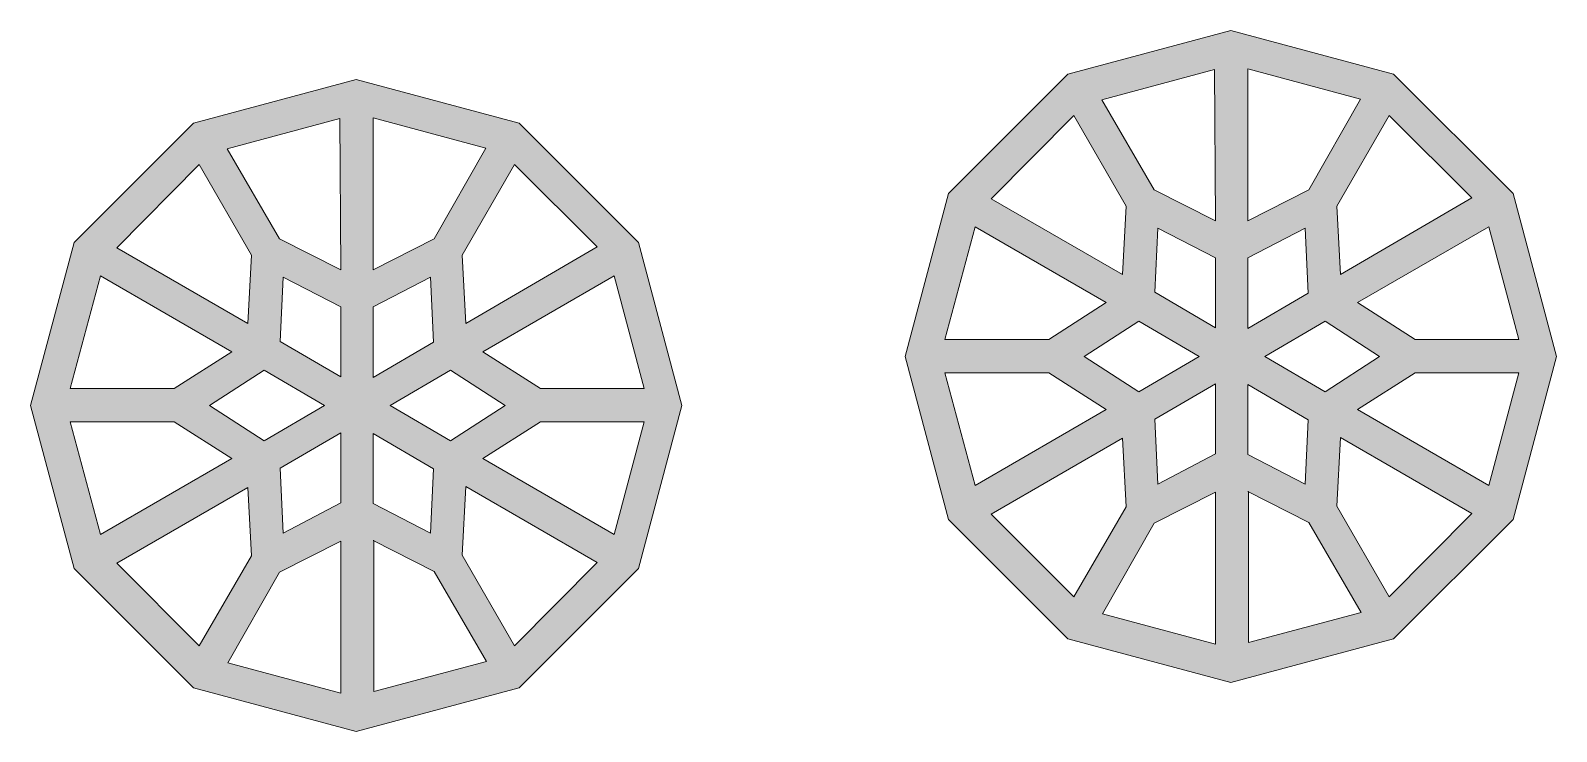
# Model space of a CAD drawing. Header units: millimetres. Extents: x -141 to 330, y -120 to 328.
# Drawn here: x 205.6 to 278.7, y 294.4 to 327.9 of the extents above; entities that cross this region are included whole.
import ezdxf

# ---------------------------------------------------------------- set-up
doc = ezdxf.new("R2010")
doc.units = ezdxf.units.MM
doc.header["$MEASUREMENT"] = 0
doc.layers.add('Layer 1', color=7, linetype='Continuous', lineweight=0)

msp = doc.modelspace()

# ---------------------------------------------------------------- hatches: boundary and pattern name
at = {"layer": 'Layer 1', "true_color": 0x231f20, "transparency": 33554687}
h = msp.add_hatch(color=250, dxfattribs=at)
h.dxf.hatch_style = 2
edge = h.paths.add_edge_path()
edge.add_spline(control_points=[(275.449, 306.158), (275.449, 306.158), (269.169, 309.792), (269.169, 309.792), (269.169, 309.792), (271.921, 311.556), (271.921, 311.556), (271.921, 311.556), (276.895, 311.556), (276.895, 311.556), (276.895, 311.556), (275.449, 306.158), (275.449, 306.158)], knot_values=[0, 0, 0, 0, 1, 1, 1, 2, 2, 2, 3, 3, 3, 4, 4, 4, 4], degree=3, periodic=0)
edge = h.paths.add_edge_path()
edge.add_spline(control_points=[(249.414, 311.556), (249.414, 311.556), (254.388, 311.556), (254.388, 311.556), (254.388, 311.556), (257.14, 309.792), (257.14, 309.792), (257.14, 309.792), (250.86, 306.158), (250.86, 306.158), (250.86, 306.158), (249.414, 311.556), (249.414, 311.556)], knot_values=[0, 0, 0, 0, 1, 1, 1, 2, 2, 2, 3, 3, 3, 4, 4, 4, 4], degree=3, periodic=0)
edge = h.paths.add_edge_path()
edge.add_spline(control_points=[(250.86, 318.541), (250.86, 318.541), (257.14, 314.907), (257.14, 314.907), (257.14, 314.907), (254.388, 313.143), (254.388, 313.143), (254.388, 313.143), (249.414, 313.143), (249.414, 313.143), (249.414, 313.143), (250.86, 318.541), (250.86, 318.541)], knot_values=[0, 0, 0, 0, 1, 1, 1, 2, 2, 2, 3, 3, 3, 4, 4, 4, 4], degree=3, periodic=0)
edge = h.paths.add_edge_path()
edge.add_spline(control_points=[(264.724, 312.332), (264.724, 312.332), (267.617, 314.025), (267.617, 314.025), (267.617, 314.025), (270.228, 312.332), (270.228, 312.332), (270.228, 312.332), (267.617, 310.638), (267.617, 310.638), (267.617, 310.638), (264.724, 312.332), (264.724, 312.332)], knot_values=[0, 0, 0, 0, 1, 1, 1, 2, 2, 2, 3, 3, 3, 4, 4, 4, 4], degree=3, periodic=0)
edge = h.paths.add_edge_path()
edge.add_spline(control_points=[(268.182, 305.17), (268.182, 305.17), (268.358, 308.451), (268.358, 308.451), (268.358, 308.451), (274.637, 304.818), (274.637, 304.818), (274.637, 304.818), (270.686, 300.831), (270.686, 300.831), (270.686, 300.831), (268.182, 305.17), (268.182, 305.17)], knot_values=[0, 0, 0, 0, 1, 1, 1, 2, 2, 2, 3, 3, 3, 4, 4, 4, 4], degree=3, periodic=0)
edge = h.paths.add_edge_path()
edge.add_spline(control_points=[(263.913, 305.876), (263.913, 305.876), (266.841, 304.394), (266.841, 304.394), (266.841, 304.394), (269.346, 300.09), (269.346, 300.09), (269.346, 300.09), (263.948, 298.644), (263.948, 298.644), (263.948, 298.644), (263.948, 305.876), (263.948, 305.876), (263.948, 305.876), (263.913, 305.876), (263.913, 305.876)], knot_values=[0, 0, 0, 0, 1, 1, 1, 2, 2, 2, 3, 3, 3, 4, 4, 4, 5, 5, 5, 5], degree=3, periodic=0)
edge = h.paths.add_edge_path()
edge.add_spline(control_points=[(259.433, 304.359), (259.433, 304.359), (262.361, 305.841), (262.361, 305.841), (262.361, 305.841), (262.361, 298.573), (262.361, 298.573), (262.361, 298.573), (256.963, 300.02), (256.963, 300.02), (256.963, 300.02), (259.433, 304.359), (259.433, 304.359)], knot_values=[0, 0, 0, 0, 1, 1, 1, 2, 2, 2, 3, 3, 3, 4, 4, 4, 4], degree=3, periodic=0)
edge = h.paths.add_edge_path()
edge.add_spline(control_points=[(257.916, 308.416), (257.916, 308.416), (258.092, 305.135), (258.092, 305.135), (258.092, 305.135), (255.587, 300.831), (255.587, 300.831), (255.587, 300.831), (251.636, 304.782), (251.636, 304.782), (251.636, 304.782), (257.916, 308.416), (257.916, 308.416)], knot_values=[0, 0, 0, 0, 1, 1, 1, 2, 2, 2, 3, 3, 3, 4, 4, 4, 4], degree=3, periodic=0)
edge = h.paths.add_edge_path()
edge.add_spline(control_points=[(261.585, 312.332), (261.585, 312.332), (258.692, 310.638), (258.692, 310.638), (258.692, 310.638), (256.081, 312.332), (256.081, 312.332), (256.081, 312.332), (258.692, 314.025), (258.692, 314.025), (258.692, 314.025), (261.585, 312.332), (261.585, 312.332)], knot_values=[0, 0, 0, 0, 1, 1, 1, 2, 2, 2, 3, 3, 3, 4, 4, 4, 4], degree=3, periodic=0)
edge = h.paths.add_edge_path()
edge.add_spline(control_points=[(258.092, 319.528), (258.092, 319.528), (257.916, 316.248), (257.916, 316.248), (257.916, 316.248), (251.636, 319.881), (251.636, 319.881), (251.636, 319.881), (255.587, 323.868), (255.587, 323.868), (255.587, 323.868), (258.092, 319.528), (258.092, 319.528)], knot_values=[0, 0, 0, 0, 1, 1, 1, 2, 2, 2, 3, 3, 3, 4, 4, 4, 4], degree=3, periodic=0)
edge = h.paths.add_edge_path()
edge.add_spline(control_points=[(262.361, 318.823), (262.361, 318.823), (259.433, 320.305), (259.433, 320.305), (259.433, 320.305), (256.928, 324.608), (256.928, 324.608), (256.928, 324.608), (262.326, 326.055), (262.326, 326.055), (262.326, 326.055), (262.361, 318.823), (262.361, 318.823), (262.361, 318.823), (262.361, 318.823), (262.361, 318.823)], knot_values=[0, 0, 0, 0, 1, 1, 1, 2, 2, 2, 3, 3, 3, 4, 4, 4, 5, 5, 5, 5], degree=3, periodic=0)
edge = h.paths.add_edge_path()
edge.add_spline(control_points=[(266.841, 320.305), (266.841, 320.305), (263.913, 318.823), (263.913, 318.823), (263.913, 318.823), (263.913, 326.09), (263.913, 326.09), (263.913, 326.09), (269.311, 324.644), (269.311, 324.644), (269.311, 324.644), (266.841, 320.305), (266.841, 320.305)], knot_values=[0, 0, 0, 0, 1, 1, 1, 2, 2, 2, 3, 3, 3, 4, 4, 4, 4], degree=3, periodic=0)
edge = h.paths.add_edge_path()
edge.add_spline(control_points=[(263.913, 317.059), (263.913, 317.059), (266.665, 318.47), (266.665, 318.47), (266.665, 318.47), (266.806, 315.366), (266.806, 315.366), (266.806, 315.366), (263.913, 313.672), (263.913, 313.672), (263.913, 313.672), (263.913, 317.059), (263.913, 317.059)], knot_values=[0, 0, 0, 0, 1, 1, 1, 2, 2, 2, 3, 3, 3, 4, 4, 4, 4], degree=3, periodic=0)
edge = h.paths.add_edge_path()
edge.add_spline(control_points=[(259.609, 318.47), (259.609, 318.47), (262.361, 317.059), (262.361, 317.059), (262.361, 317.059), (262.361, 313.708), (262.361, 313.708), (262.361, 313.708), (259.468, 315.401), (259.468, 315.401), (259.468, 315.401), (259.609, 318.47), (259.609, 318.47)], knot_values=[0, 0, 0, 0, 1, 1, 1, 2, 2, 2, 3, 3, 3, 4, 4, 4, 4], degree=3, periodic=0)
edge = h.paths.add_edge_path()
edge.add_spline(control_points=[(259.609, 306.229), (259.609, 306.229), (259.468, 309.333), (259.468, 309.333), (259.468, 309.333), (262.361, 311.026), (262.361, 311.026), (262.361, 311.026), (262.361, 307.675), (262.361, 307.675), (262.361, 307.675), (259.609, 306.229), (259.609, 306.229)], knot_values=[0, 0, 0, 0, 1, 1, 1, 2, 2, 2, 3, 3, 3, 4, 4, 4, 4], degree=3, periodic=0)
edge = h.paths.add_edge_path()
edge.add_spline(control_points=[(266.665, 306.229), (266.665, 306.229), (263.913, 307.64), (263.913, 307.64), (263.913, 307.64), (263.913, 310.991), (263.913, 310.991), (263.913, 310.991), (266.806, 309.298), (266.806, 309.298), (266.806, 309.298), (266.665, 306.229), (266.665, 306.229)], knot_values=[0, 0, 0, 0, 1, 1, 1, 2, 2, 2, 3, 3, 3, 4, 4, 4, 4], degree=3, periodic=0)
edge = h.paths.add_edge_path()
edge.add_spline(control_points=[(268.358, 316.248), (268.358, 316.248), (268.182, 319.528), (268.182, 319.528), (268.182, 319.528), (270.686, 323.868), (270.686, 323.868), (270.686, 323.868), (274.637, 319.916), (274.637, 319.916), (274.637, 319.916), (268.358, 316.248), (268.358, 316.248)], knot_values=[0, 0, 0, 0, 1, 1, 1, 2, 2, 2, 3, 3, 3, 4, 4, 4, 4], degree=3, periodic=0)
edge = h.paths.add_edge_path()
edge.add_spline(control_points=[(276.895, 313.143), (276.895, 313.143), (271.921, 313.143), (271.921, 313.143), (271.921, 313.143), (269.169, 314.907), (269.169, 314.907), (269.169, 314.907), (275.449, 318.541), (275.449, 318.541), (275.449, 318.541), (276.895, 313.143), (276.895, 313.143)], knot_values=[0, 0, 0, 0, 1, 1, 1, 2, 2, 2, 3, 3, 3, 4, 4, 4, 4], degree=3, periodic=0)
edge = h.paths.add_edge_path()
edge.add_spline(control_points=[(276.613, 320.128), (276.613, 320.128), (270.898, 325.843), (270.898, 325.843), (270.898, 325.843), (263.102, 327.925), (263.102, 327.925), (263.102, 327.925), (255.305, 325.843), (255.305, 325.843), (255.305, 325.843), (249.59, 320.128), (249.59, 320.128), (249.59, 320.128), (247.509, 312.332), (247.509, 312.332), (247.509, 312.332), (249.59, 304.535), (249.59, 304.535), (249.59, 304.535), (255.305, 298.82), (255.305, 298.82), (255.305, 298.82), (263.102, 296.739), (263.102, 296.739), (263.102, 296.739), (270.898, 298.82), (270.898, 298.82), (270.898, 298.82), (276.613, 304.535), (276.613, 304.535), (276.613, 304.535), (278.694, 312.332), (278.694, 312.332), (278.694, 312.332), (276.613, 320.128), (276.613, 320.128)], knot_values=[0, 0, 0, 0, 1, 1, 1, 2, 2, 2, 3, 3, 3, 4, 4, 4, 5, 5, 5, 6, 6, 6, 7, 7, 7, 8, 8, 8, 9, 9, 9, 10, 10, 10, 11, 11, 11, 12, 12, 12, 12], degree=3, periodic=0)
h = msp.add_hatch(color=250, dxfattribs=at)
h.dxf.hatch_style = 2
edge = h.paths.add_edge_path()
edge.add_spline(control_points=[(233.574, 303.812), (233.574, 303.812), (227.295, 307.446), (227.295, 307.446), (227.295, 307.446), (230.046, 309.21), (230.046, 309.21), (230.046, 309.21), (235.021, 309.21), (235.021, 309.21), (235.021, 309.21), (233.574, 303.812), (233.574, 303.812)], knot_values=[0, 0, 0, 0, 1, 1, 1, 2, 2, 2, 3, 3, 3, 4, 4, 4, 4], degree=3, periodic=0)
edge = h.paths.add_edge_path()
edge.add_spline(control_points=[(207.539, 309.21), (207.539, 309.21), (212.513, 309.21), (212.513, 309.21), (212.513, 309.21), (215.265, 307.446), (215.265, 307.446), (215.265, 307.446), (208.986, 303.812), (208.986, 303.812), (208.986, 303.812), (207.539, 309.21), (207.539, 309.21)], knot_values=[0, 0, 0, 0, 1, 1, 1, 2, 2, 2, 3, 3, 3, 4, 4, 4, 4], degree=3, periodic=0)
edge = h.paths.add_edge_path()
edge.add_spline(control_points=[(208.986, 316.195), (208.986, 316.195), (215.265, 312.561), (215.265, 312.561), (215.265, 312.561), (212.513, 310.797), (212.513, 310.797), (212.513, 310.797), (207.539, 310.797), (207.539, 310.797), (207.539, 310.797), (208.986, 316.195), (208.986, 316.195)], knot_values=[0, 0, 0, 0, 1, 1, 1, 2, 2, 2, 3, 3, 3, 4, 4, 4, 4], degree=3, periodic=0)
edge = h.paths.add_edge_path()
edge.add_spline(control_points=[(222.85, 309.986), (222.85, 309.986), (225.743, 311.679), (225.743, 311.679), (225.743, 311.679), (228.353, 309.986), (228.353, 309.986), (228.353, 309.986), (225.743, 308.292), (225.743, 308.292), (225.743, 308.292), (222.85, 309.986), (222.85, 309.986)], knot_values=[0, 0, 0, 0, 1, 1, 1, 2, 2, 2, 3, 3, 3, 4, 4, 4, 4], degree=3, periodic=0)
edge = h.paths.add_edge_path()
edge.add_spline(control_points=[(226.307, 302.824), (226.307, 302.824), (226.483, 306.105), (226.483, 306.105), (226.483, 306.105), (232.763, 302.472), (232.763, 302.472), (232.763, 302.472), (228.812, 298.485), (228.812, 298.485), (228.812, 298.485), (226.307, 302.824), (226.307, 302.824)], knot_values=[0, 0, 0, 0, 1, 1, 1, 2, 2, 2, 3, 3, 3, 4, 4, 4, 4], degree=3, periodic=0)
edge = h.paths.add_edge_path()
edge.add_spline(control_points=[(222.038, 303.53), (222.038, 303.53), (224.966, 302.048), (224.966, 302.048), (224.966, 302.048), (227.471, 297.744), (227.471, 297.744), (227.471, 297.744), (222.074, 296.298), (222.074, 296.298), (222.074, 296.298), (222.074, 303.53), (222.074, 303.53), (222.074, 303.53), (222.038, 303.53), (222.038, 303.53)], knot_values=[0, 0, 0, 0, 1, 1, 1, 2, 2, 2, 3, 3, 3, 4, 4, 4, 5, 5, 5, 5], degree=3, periodic=0)
edge = h.paths.add_edge_path()
edge.add_spline(control_points=[(217.558, 302.013), (217.558, 302.013), (220.486, 303.495), (220.486, 303.495), (220.486, 303.495), (220.486, 296.227), (220.486, 296.227), (220.486, 296.227), (215.089, 297.674), (215.089, 297.674), (215.089, 297.674), (217.558, 302.013), (217.558, 302.013)], knot_values=[0, 0, 0, 0, 1, 1, 1, 2, 2, 2, 3, 3, 3, 4, 4, 4, 4], degree=3, periodic=0)
edge = h.paths.add_edge_path()
edge.add_spline(control_points=[(216.041, 306.07), (216.041, 306.07), (216.218, 302.789), (216.218, 302.789), (216.218, 302.789), (213.713, 298.485), (213.713, 298.485), (213.713, 298.485), (209.762, 302.436), (209.762, 302.436), (209.762, 302.436), (216.041, 306.07), (216.041, 306.07)], knot_values=[0, 0, 0, 0, 1, 1, 1, 2, 2, 2, 3, 3, 3, 4, 4, 4, 4], degree=3, periodic=0)
edge = h.paths.add_edge_path()
edge.add_spline(control_points=[(219.71, 309.986), (219.71, 309.986), (216.817, 308.292), (216.817, 308.292), (216.817, 308.292), (214.207, 309.986), (214.207, 309.986), (214.207, 309.986), (216.817, 311.679), (216.817, 311.679), (216.817, 311.679), (219.71, 309.986), (219.71, 309.986)], knot_values=[0, 0, 0, 0, 1, 1, 1, 2, 2, 2, 3, 3, 3, 4, 4, 4, 4], degree=3, periodic=0)
edge = h.paths.add_edge_path()
edge.add_spline(control_points=[(216.218, 317.182), (216.218, 317.182), (216.041, 313.902), (216.041, 313.902), (216.041, 313.902), (209.762, 317.535), (209.762, 317.535), (209.762, 317.535), (213.713, 321.522), (213.713, 321.522), (213.713, 321.522), (216.218, 317.182), (216.218, 317.182)], knot_values=[0, 0, 0, 0, 1, 1, 1, 2, 2, 2, 3, 3, 3, 4, 4, 4, 4], degree=3, periodic=0)
edge = h.paths.add_edge_path()
edge.add_spline(control_points=[(220.486, 316.477), (220.486, 316.477), (217.558, 317.959), (217.558, 317.959), (217.558, 317.959), (215.053, 322.262), (215.053, 322.262), (215.053, 322.262), (220.451, 323.709), (220.451, 323.709), (220.451, 323.709), (220.486, 316.477), (220.486, 316.477), (220.486, 316.477), (220.486, 316.477), (220.486, 316.477)], knot_values=[0, 0, 0, 0, 1, 1, 1, 2, 2, 2, 3, 3, 3, 4, 4, 4, 5, 5, 5, 5], degree=3, periodic=0)
edge = h.paths.add_edge_path()
edge.add_spline(control_points=[(224.966, 317.959), (224.966, 317.959), (222.038, 316.477), (222.038, 316.477), (222.038, 316.477), (222.038, 323.744), (222.038, 323.744), (222.038, 323.744), (227.436, 322.298), (227.436, 322.298), (227.436, 322.298), (224.966, 317.959), (224.966, 317.959)], knot_values=[0, 0, 0, 0, 1, 1, 1, 2, 2, 2, 3, 3, 3, 4, 4, 4, 4], degree=3, periodic=0)
edge = h.paths.add_edge_path()
edge.add_spline(control_points=[(222.038, 314.713), (222.038, 314.713), (224.79, 316.124), (224.79, 316.124), (224.79, 316.124), (224.931, 313.02), (224.931, 313.02), (224.931, 313.02), (222.038, 311.326), (222.038, 311.326), (222.038, 311.326), (222.038, 314.713), (222.038, 314.713)], knot_values=[0, 0, 0, 0, 1, 1, 1, 2, 2, 2, 3, 3, 3, 4, 4, 4, 4], degree=3, periodic=0)
edge = h.paths.add_edge_path()
edge.add_spline(control_points=[(217.734, 316.124), (217.734, 316.124), (220.486, 314.713), (220.486, 314.713), (220.486, 314.713), (220.486, 311.362), (220.486, 311.362), (220.486, 311.362), (217.593, 313.055), (217.593, 313.055), (217.593, 313.055), (217.734, 316.124), (217.734, 316.124)], knot_values=[0, 0, 0, 0, 1, 1, 1, 2, 2, 2, 3, 3, 3, 4, 4, 4, 4], degree=3, periodic=0)
edge = h.paths.add_edge_path()
edge.add_spline(control_points=[(217.734, 303.883), (217.734, 303.883), (217.593, 306.987), (217.593, 306.987), (217.593, 306.987), (220.486, 308.681), (220.486, 308.681), (220.486, 308.681), (220.486, 305.329), (220.486, 305.329), (220.486, 305.329), (217.734, 303.883), (217.734, 303.883)], knot_values=[0, 0, 0, 0, 1, 1, 1, 2, 2, 2, 3, 3, 3, 4, 4, 4, 4], degree=3, periodic=0)
edge = h.paths.add_edge_path()
edge.add_spline(control_points=[(224.79, 303.883), (224.79, 303.883), (222.038, 305.294), (222.038, 305.294), (222.038, 305.294), (222.038, 308.645), (222.038, 308.645), (222.038, 308.645), (224.931, 306.952), (224.931, 306.952), (224.931, 306.952), (224.79, 303.883), (224.79, 303.883)], knot_values=[0, 0, 0, 0, 1, 1, 1, 2, 2, 2, 3, 3, 3, 4, 4, 4, 4], degree=3, periodic=0)
edge = h.paths.add_edge_path()
edge.add_spline(control_points=[(226.483, 313.902), (226.483, 313.902), (226.307, 317.182), (226.307, 317.182), (226.307, 317.182), (228.812, 321.522), (228.812, 321.522), (228.812, 321.522), (232.763, 317.571), (232.763, 317.571), (232.763, 317.571), (226.483, 313.902), (226.483, 313.902)], knot_values=[0, 0, 0, 0, 1, 1, 1, 2, 2, 2, 3, 3, 3, 4, 4, 4, 4], degree=3, periodic=0)
edge = h.paths.add_edge_path()
edge.add_spline(control_points=[(235.021, 310.797), (235.021, 310.797), (230.046, 310.797), (230.046, 310.797), (230.046, 310.797), (227.295, 312.561), (227.295, 312.561), (227.295, 312.561), (233.574, 316.195), (233.574, 316.195), (233.574, 316.195), (235.021, 310.797), (235.021, 310.797)], knot_values=[0, 0, 0, 0, 1, 1, 1, 2, 2, 2, 3, 3, 3, 4, 4, 4, 4], degree=3, periodic=0)
edge = h.paths.add_edge_path()
edge.add_spline(control_points=[(234.738, 317.782), (234.738, 317.782), (229.023, 323.497), (229.023, 323.497), (229.023, 323.497), (221.227, 325.579), (221.227, 325.579), (221.227, 325.579), (213.431, 323.497), (213.431, 323.497), (213.431, 323.497), (207.716, 317.782), (207.716, 317.782), (207.716, 317.782), (205.634, 309.986), (205.634, 309.986), (205.634, 309.986), (207.716, 302.189), (207.716, 302.189), (207.716, 302.189), (213.431, 296.474), (213.431, 296.474), (213.431, 296.474), (221.227, 294.393), (221.227, 294.393), (221.227, 294.393), (229.023, 296.474), (229.023, 296.474), (229.023, 296.474), (234.738, 302.189), (234.738, 302.189), (234.738, 302.189), (236.82, 309.986), (236.82, 309.986), (236.82, 309.986), (234.738, 317.782), (234.738, 317.782)], knot_values=[0, 0, 0, 0, 1, 1, 1, 2, 2, 2, 3, 3, 3, 4, 4, 4, 5, 5, 5, 6, 6, 6, 7, 7, 7, 8, 8, 8, 9, 9, 9, 10, 10, 10, 11, 11, 11, 12, 12, 12, 12], degree=3, periodic=0)

# ---------------------------------------------------------------- linework, layer by layer
at = {"layer": 'Layer 1'}
for points, knots in [([(276.613, 320.128), (276.613, 320.128), (270.898, 325.843), (270.898, 325.843), (270.898, 325.843), (263.102, 327.925), (263.102, 327.925), (263.102, 327.925), (255.305, 325.843), (255.305, 325.843), (255.305, 325.843), (249.59, 320.128), (249.59, 320.128), (249.59, 320.128), (247.509, 312.332), (247.509, 312.332), (247.509, 312.332), (249.59, 304.535), (249.59, 304.535), (249.59, 304.535), (255.305, 298.82), (255.305, 298.82), (255.305, 298.82), (263.102, 296.739), (263.102, 296.739), (263.102, 296.739), (270.898, 298.82), (270.898, 298.82), (270.898, 298.82), (276.613, 304.535), (276.613, 304.535), (276.613, 304.535), (278.694, 312.332), (278.694, 312.332), (278.694, 312.332), (276.613, 320.128), (276.613, 320.128)], [0, 0, 0, 0, 1, 1, 1, 2, 2, 2, 3, 3, 3, 4, 4, 4, 5, 5, 5, 6, 6, 6, 7, 7, 7, 8, 8, 8, 9, 9, 9, 10, 10, 10, 11, 11, 11, 12, 12, 12, 12]), ([(262.361, 318.823), (262.361, 318.823), (259.433, 320.305), (259.433, 320.305), (259.433, 320.305), (256.928, 324.608), (256.928, 324.608), (256.928, 324.608), (262.326, 326.055), (262.326, 326.055), (262.326, 326.055), (262.361, 318.823), (262.361, 318.823), (262.361, 318.823), (262.361, 318.823), (262.361, 318.823)], [0, 0, 0, 0, 1, 1, 1, 2, 2, 2, 3, 3, 3, 4, 4, 4, 5, 5, 5, 5]), ([(266.841, 320.305), (266.841, 320.305), (263.913, 318.823), (263.913, 318.823), (263.913, 318.823), (263.913, 326.09), (263.913, 326.09), (263.913, 326.09), (269.311, 324.644), (269.311, 324.644), (269.311, 324.644), (266.841, 320.305), (266.841, 320.305)], [0, 0, 0, 0, 1, 1, 1, 2, 2, 2, 3, 3, 3, 4, 4, 4, 4]), ([(234.738, 317.782), (234.738, 317.782), (229.023, 323.497), (229.023, 323.497), (229.023, 323.497), (221.227, 325.579), (221.227, 325.579), (221.227, 325.579), (213.431, 323.497), (213.431, 323.497), (213.431, 323.497), (207.716, 317.782), (207.716, 317.782), (207.716, 317.782), (205.634, 309.986), (205.634, 309.986), (205.634, 309.986), (207.716, 302.189), (207.716, 302.189), (207.716, 302.189), (213.431, 296.474), (213.431, 296.474), (213.431, 296.474), (221.227, 294.393), (221.227, 294.393), (221.227, 294.393), (229.023, 296.474), (229.023, 296.474), (229.023, 296.474), (234.738, 302.189), (234.738, 302.189), (234.738, 302.189), (236.82, 309.986), (236.82, 309.986), (236.82, 309.986), (234.738, 317.782), (234.738, 317.782)], [0, 0, 0, 0, 1, 1, 1, 2, 2, 2, 3, 3, 3, 4, 4, 4, 5, 5, 5, 6, 6, 6, 7, 7, 7, 8, 8, 8, 9, 9, 9, 10, 10, 10, 11, 11, 11, 12, 12, 12, 12]), ([(220.486, 316.477), (220.486, 316.477), (217.558, 317.959), (217.558, 317.959), (217.558, 317.959), (215.053, 322.262), (215.053, 322.262), (215.053, 322.262), (220.451, 323.709), (220.451, 323.709), (220.451, 323.709), (220.486, 316.477), (220.486, 316.477), (220.486, 316.477), (220.486, 316.477), (220.486, 316.477)], [0, 0, 0, 0, 1, 1, 1, 2, 2, 2, 3, 3, 3, 4, 4, 4, 5, 5, 5, 5]), ([(224.966, 317.959), (224.966, 317.959), (222.038, 316.477), (222.038, 316.477), (222.038, 316.477), (222.038, 323.744), (222.038, 323.744), (222.038, 323.744), (227.436, 322.298), (227.436, 322.298), (227.436, 322.298), (224.966, 317.959), (224.966, 317.959)], [0, 0, 0, 0, 1, 1, 1, 2, 2, 2, 3, 3, 3, 4, 4, 4, 4]), ([(258.092, 319.528), (258.092, 319.528), (257.916, 316.248), (257.916, 316.248), (257.916, 316.248), (251.636, 319.881), (251.636, 319.881), (251.636, 319.881), (255.587, 323.868), (255.587, 323.868), (255.587, 323.868), (258.092, 319.528), (258.092, 319.528)], [0, 0, 0, 0, 1, 1, 1, 2, 2, 2, 3, 3, 3, 4, 4, 4, 4]), ([(268.358, 316.248), (268.358, 316.248), (268.182, 319.528), (268.182, 319.528), (268.182, 319.528), (270.686, 323.868), (270.686, 323.868), (270.686, 323.868), (274.637, 319.916), (274.637, 319.916), (274.637, 319.916), (268.358, 316.248), (268.358, 316.248)], [0, 0, 0, 0, 1, 1, 1, 2, 2, 2, 3, 3, 3, 4, 4, 4, 4]), ([(216.218, 317.182), (216.218, 317.182), (216.041, 313.902), (216.041, 313.902), (216.041, 313.902), (209.762, 317.535), (209.762, 317.535), (209.762, 317.535), (213.713, 321.522), (213.713, 321.522), (213.713, 321.522), (216.218, 317.182), (216.218, 317.182)], [0, 0, 0, 0, 1, 1, 1, 2, 2, 2, 3, 3, 3, 4, 4, 4, 4]), ([(226.483, 313.902), (226.483, 313.902), (226.307, 317.182), (226.307, 317.182), (226.307, 317.182), (228.812, 321.522), (228.812, 321.522), (228.812, 321.522), (232.763, 317.571), (232.763, 317.571), (232.763, 317.571), (226.483, 313.902), (226.483, 313.902)], [0, 0, 0, 0, 1, 1, 1, 2, 2, 2, 3, 3, 3, 4, 4, 4, 4]), ([(250.86, 318.541), (250.86, 318.541), (257.14, 314.907), (257.14, 314.907), (257.14, 314.907), (254.388, 313.143), (254.388, 313.143), (254.388, 313.143), (249.414, 313.143), (249.414, 313.143), (249.414, 313.143), (250.86, 318.541), (250.86, 318.541)], [0, 0, 0, 0, 1, 1, 1, 2, 2, 2, 3, 3, 3, 4, 4, 4, 4]), ([(259.609, 318.47), (259.609, 318.47), (262.361, 317.059), (262.361, 317.059), (262.361, 317.059), (262.361, 313.708), (262.361, 313.708), (262.361, 313.708), (259.468, 315.401), (259.468, 315.401), (259.468, 315.401), (259.609, 318.47), (259.609, 318.47)], [0, 0, 0, 0, 1, 1, 1, 2, 2, 2, 3, 3, 3, 4, 4, 4, 4]), ([(263.913, 317.059), (263.913, 317.059), (266.665, 318.47), (266.665, 318.47), (266.665, 318.47), (266.806, 315.366), (266.806, 315.366), (266.806, 315.366), (263.913, 313.672), (263.913, 313.672), (263.913, 313.672), (263.913, 317.059), (263.913, 317.059)], [0, 0, 0, 0, 1, 1, 1, 2, 2, 2, 3, 3, 3, 4, 4, 4, 4]), ([(276.895, 313.143), (276.895, 313.143), (271.921, 313.143), (271.921, 313.143), (271.921, 313.143), (269.169, 314.907), (269.169, 314.907), (269.169, 314.907), (275.449, 318.541), (275.449, 318.541), (275.449, 318.541), (276.895, 313.143), (276.895, 313.143)], [0, 0, 0, 0, 1, 1, 1, 2, 2, 2, 3, 3, 3, 4, 4, 4, 4]), ([(208.986, 316.195), (208.986, 316.195), (215.265, 312.561), (215.265, 312.561), (215.265, 312.561), (212.513, 310.797), (212.513, 310.797), (212.513, 310.797), (207.539, 310.797), (207.539, 310.797), (207.539, 310.797), (208.986, 316.195), (208.986, 316.195)], [0, 0, 0, 0, 1, 1, 1, 2, 2, 2, 3, 3, 3, 4, 4, 4, 4]), ([(217.734, 316.124), (217.734, 316.124), (220.486, 314.713), (220.486, 314.713), (220.486, 314.713), (220.486, 311.362), (220.486, 311.362), (220.486, 311.362), (217.593, 313.055), (217.593, 313.055), (217.593, 313.055), (217.734, 316.124), (217.734, 316.124)], [0, 0, 0, 0, 1, 1, 1, 2, 2, 2, 3, 3, 3, 4, 4, 4, 4]), ([(222.038, 314.713), (222.038, 314.713), (224.79, 316.124), (224.79, 316.124), (224.79, 316.124), (224.931, 313.02), (224.931, 313.02), (224.931, 313.02), (222.038, 311.326), (222.038, 311.326), (222.038, 311.326), (222.038, 314.713), (222.038, 314.713)], [0, 0, 0, 0, 1, 1, 1, 2, 2, 2, 3, 3, 3, 4, 4, 4, 4]), ([(235.021, 310.797), (235.021, 310.797), (230.046, 310.797), (230.046, 310.797), (230.046, 310.797), (227.295, 312.561), (227.295, 312.561), (227.295, 312.561), (233.574, 316.195), (233.574, 316.195), (233.574, 316.195), (235.021, 310.797), (235.021, 310.797)], [0, 0, 0, 0, 1, 1, 1, 2, 2, 2, 3, 3, 3, 4, 4, 4, 4]), ([(261.585, 312.332), (261.585, 312.332), (258.692, 310.638), (258.692, 310.638), (258.692, 310.638), (256.081, 312.332), (256.081, 312.332), (256.081, 312.332), (258.692, 314.025), (258.692, 314.025), (258.692, 314.025), (261.585, 312.332), (261.585, 312.332)], [0, 0, 0, 0, 1, 1, 1, 2, 2, 2, 3, 3, 3, 4, 4, 4, 4]), ([(264.724, 312.332), (264.724, 312.332), (267.617, 314.025), (267.617, 314.025), (267.617, 314.025), (270.228, 312.332), (270.228, 312.332), (270.228, 312.332), (267.617, 310.638), (267.617, 310.638), (267.617, 310.638), (264.724, 312.332), (264.724, 312.332)], [0, 0, 0, 0, 1, 1, 1, 2, 2, 2, 3, 3, 3, 4, 4, 4, 4]), ([(219.71, 309.986), (219.71, 309.986), (216.817, 308.292), (216.817, 308.292), (216.817, 308.292), (214.207, 309.986), (214.207, 309.986), (214.207, 309.986), (216.817, 311.679), (216.817, 311.679), (216.817, 311.679), (219.71, 309.986), (219.71, 309.986)], [0, 0, 0, 0, 1, 1, 1, 2, 2, 2, 3, 3, 3, 4, 4, 4, 4]), ([(222.85, 309.986), (222.85, 309.986), (225.743, 311.679), (225.743, 311.679), (225.743, 311.679), (228.353, 309.986), (228.353, 309.986), (228.353, 309.986), (225.743, 308.292), (225.743, 308.292), (225.743, 308.292), (222.85, 309.986), (222.85, 309.986)], [0, 0, 0, 0, 1, 1, 1, 2, 2, 2, 3, 3, 3, 4, 4, 4, 4]), ([(249.414, 311.556), (249.414, 311.556), (254.388, 311.556), (254.388, 311.556), (254.388, 311.556), (257.14, 309.792), (257.14, 309.792), (257.14, 309.792), (250.86, 306.158), (250.86, 306.158), (250.86, 306.158), (249.414, 311.556), (249.414, 311.556)], [0, 0, 0, 0, 1, 1, 1, 2, 2, 2, 3, 3, 3, 4, 4, 4, 4]), ([(275.449, 306.158), (275.449, 306.158), (269.169, 309.792), (269.169, 309.792), (269.169, 309.792), (271.921, 311.556), (271.921, 311.556), (271.921, 311.556), (276.895, 311.556), (276.895, 311.556), (276.895, 311.556), (275.449, 306.158), (275.449, 306.158)], [0, 0, 0, 0, 1, 1, 1, 2, 2, 2, 3, 3, 3, 4, 4, 4, 4]), ([(259.609, 306.229), (259.609, 306.229), (259.468, 309.333), (259.468, 309.333), (259.468, 309.333), (262.361, 311.026), (262.361, 311.026), (262.361, 311.026), (262.361, 307.675), (262.361, 307.675), (262.361, 307.675), (259.609, 306.229), (259.609, 306.229)], [0, 0, 0, 0, 1, 1, 1, 2, 2, 2, 3, 3, 3, 4, 4, 4, 4]), ([(266.665, 306.229), (266.665, 306.229), (263.913, 307.64), (263.913, 307.64), (263.913, 307.64), (263.913, 310.991), (263.913, 310.991), (263.913, 310.991), (266.806, 309.298), (266.806, 309.298), (266.806, 309.298), (266.665, 306.229), (266.665, 306.229)], [0, 0, 0, 0, 1, 1, 1, 2, 2, 2, 3, 3, 3, 4, 4, 4, 4]), ([(207.539, 309.21), (207.539, 309.21), (212.513, 309.21), (212.513, 309.21), (212.513, 309.21), (215.265, 307.446), (215.265, 307.446), (215.265, 307.446), (208.986, 303.812), (208.986, 303.812), (208.986, 303.812), (207.539, 309.21), (207.539, 309.21)], [0, 0, 0, 0, 1, 1, 1, 2, 2, 2, 3, 3, 3, 4, 4, 4, 4]), ([(233.574, 303.812), (233.574, 303.812), (227.295, 307.446), (227.295, 307.446), (227.295, 307.446), (230.046, 309.21), (230.046, 309.21), (230.046, 309.21), (235.021, 309.21), (235.021, 309.21), (235.021, 309.21), (233.574, 303.812), (233.574, 303.812)], [0, 0, 0, 0, 1, 1, 1, 2, 2, 2, 3, 3, 3, 4, 4, 4, 4]), ([(217.734, 303.883), (217.734, 303.883), (217.593, 306.987), (217.593, 306.987), (217.593, 306.987), (220.486, 308.681), (220.486, 308.681), (220.486, 308.681), (220.486, 305.329), (220.486, 305.329), (220.486, 305.329), (217.734, 303.883), (217.734, 303.883)], [0, 0, 0, 0, 1, 1, 1, 2, 2, 2, 3, 3, 3, 4, 4, 4, 4]), ([(224.79, 303.883), (224.79, 303.883), (222.038, 305.294), (222.038, 305.294), (222.038, 305.294), (222.038, 308.645), (222.038, 308.645), (222.038, 308.645), (224.931, 306.952), (224.931, 306.952), (224.931, 306.952), (224.79, 303.883), (224.79, 303.883)], [0, 0, 0, 0, 1, 1, 1, 2, 2, 2, 3, 3, 3, 4, 4, 4, 4]), ([(257.916, 308.416), (257.916, 308.416), (258.092, 305.135), (258.092, 305.135), (258.092, 305.135), (255.587, 300.831), (255.587, 300.831), (255.587, 300.831), (251.636, 304.782), (251.636, 304.782), (251.636, 304.782), (257.916, 308.416), (257.916, 308.416)], [0, 0, 0, 0, 1, 1, 1, 2, 2, 2, 3, 3, 3, 4, 4, 4, 4]), ([(268.182, 305.17), (268.182, 305.17), (268.358, 308.451), (268.358, 308.451), (268.358, 308.451), (274.637, 304.818), (274.637, 304.818), (274.637, 304.818), (270.686, 300.831), (270.686, 300.831), (270.686, 300.831), (268.182, 305.17), (268.182, 305.17)], [0, 0, 0, 0, 1, 1, 1, 2, 2, 2, 3, 3, 3, 4, 4, 4, 4]), ([(216.041, 306.07), (216.041, 306.07), (216.218, 302.789), (216.218, 302.789), (216.218, 302.789), (213.713, 298.485), (213.713, 298.485), (213.713, 298.485), (209.762, 302.436), (209.762, 302.436), (209.762, 302.436), (216.041, 306.07), (216.041, 306.07)], [0, 0, 0, 0, 1, 1, 1, 2, 2, 2, 3, 3, 3, 4, 4, 4, 4]), ([(226.307, 302.824), (226.307, 302.824), (226.483, 306.105), (226.483, 306.105), (226.483, 306.105), (232.763, 302.472), (232.763, 302.472), (232.763, 302.472), (228.812, 298.485), (228.812, 298.485), (228.812, 298.485), (226.307, 302.824), (226.307, 302.824)], [0, 0, 0, 0, 1, 1, 1, 2, 2, 2, 3, 3, 3, 4, 4, 4, 4]), ([(259.433, 304.359), (259.433, 304.359), (262.361, 305.841), (262.361, 305.841), (262.361, 305.841), (262.361, 298.573), (262.361, 298.573), (262.361, 298.573), (256.963, 300.02), (256.963, 300.02), (256.963, 300.02), (259.433, 304.359), (259.433, 304.359)], [0, 0, 0, 0, 1, 1, 1, 2, 2, 2, 3, 3, 3, 4, 4, 4, 4]), ([(263.913, 305.876), (263.913, 305.876), (266.841, 304.394), (266.841, 304.394), (266.841, 304.394), (269.346, 300.09), (269.346, 300.09), (269.346, 300.09), (263.948, 298.644), (263.948, 298.644), (263.948, 298.644), (263.948, 305.876), (263.948, 305.876), (263.948, 305.876), (263.913, 305.876), (263.913, 305.876)], [0, 0, 0, 0, 1, 1, 1, 2, 2, 2, 3, 3, 3, 4, 4, 4, 5, 5, 5, 5]), ([(217.558, 302.013), (217.558, 302.013), (220.486, 303.495), (220.486, 303.495), (220.486, 303.495), (220.486, 296.227), (220.486, 296.227), (220.486, 296.227), (215.089, 297.674), (215.089, 297.674), (215.089, 297.674), (217.558, 302.013), (217.558, 302.013)], [0, 0, 0, 0, 1, 1, 1, 2, 2, 2, 3, 3, 3, 4, 4, 4, 4]), ([(222.038, 303.53), (222.038, 303.53), (224.966, 302.048), (224.966, 302.048), (224.966, 302.048), (227.471, 297.744), (227.471, 297.744), (227.471, 297.744), (222.074, 296.298), (222.074, 296.298), (222.074, 296.298), (222.074, 303.53), (222.074, 303.53), (222.074, 303.53), (222.038, 303.53), (222.038, 303.53)], [0, 0, 0, 0, 1, 1, 1, 2, 2, 2, 3, 3, 3, 4, 4, 4, 5, 5, 5, 5])]:
    msp.add_open_spline(points, degree=3, knots=knots, dxfattribs=at)

doc.saveas('drawing.dxf')
